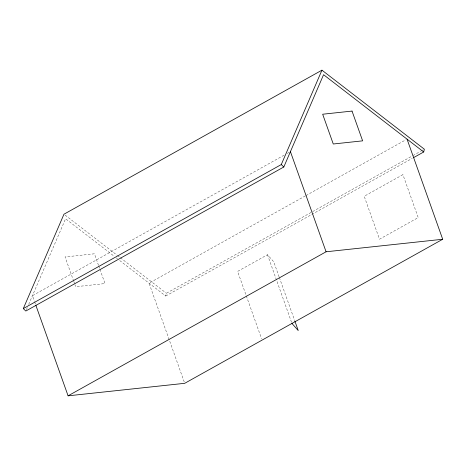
<?xml version="1.0" encoding="UTF-8"?>
<svg xmlns="http://www.w3.org/2000/svg" width="466" height="466" viewBox="0 0 466 466"><rect width="100%" height="100%" fill="white"/><g stroke="black" fill="none" stroke-linecap="round" stroke-linejoin="round"><path stroke-width="0.35" stroke-dasharray="2.33 1.75" d="M119.698 260.523L165.704 296.026L166.379 293.254L412.293 155.947M26.399 309.698L27.546 307.03M28.7 304.362L65.578 218.764L113.943 256.079M284.068 155.195L32.434 295.694L34.391 301.182M287.242 153.419L289.147 152.353M305.376 195.901L149.056 283.182L184.227 381.939M306.011 195.545L405.775 139.841M412.928 155.592L420.553 151.334M421.188 150.978L423.728 149.563M165.704 296.026L412.253 158.364M279.105 276.827L273.775 261.857L267.484 254.727L237.602 271.41L246.083 295.223M65.118 215.111L116.896 255.071M117.473 255.514L119.774 257.29M120.35 257.733L166.379 293.254M116.244 257.855L117.397 258.747M279.344 277.509L294.605 320.363M267.484 254.727L291.949 323.433M246.322 295.904L261.583 338.759M98.512 265.305L94.417 253.801L65.054 256.952L73.488 280.637M98.751 265.981L99.718 268.69M99.957 269.365L105.019 283.573L75.655 286.724L74.933 284.697M73.733 281.313L74.694 284.015M34.635 301.863L35.608 304.607M402.921 174.651L364.202 196.268L379.493 239.209L418.212 217.593L402.921 174.651"/><path stroke-width="0.7" d="M423.693 151.98L424.363 149.207L321.948 70.174L63.964 214.22L23.3 308.603L25.822 311.032L283.811 166.985L323.567 74.711L423.693 151.98L413.523 157.654M23.3 308.603L281.283 164.556L321.948 70.174M35.853 305.294L68.088 395.826L326.078 251.78L442.7 239.262L407.045 139.13M442.7 239.262L184.717 383.314L68.088 395.826M281.283 164.556L283.811 166.985M291.949 323.433L298.24 330.569L294.85 321.045M290.423 151.642L326.078 251.78M352.028 111.077L322.664 114.228L333.266 144L362.63 140.849L352.028 111.077"/></g></svg>
